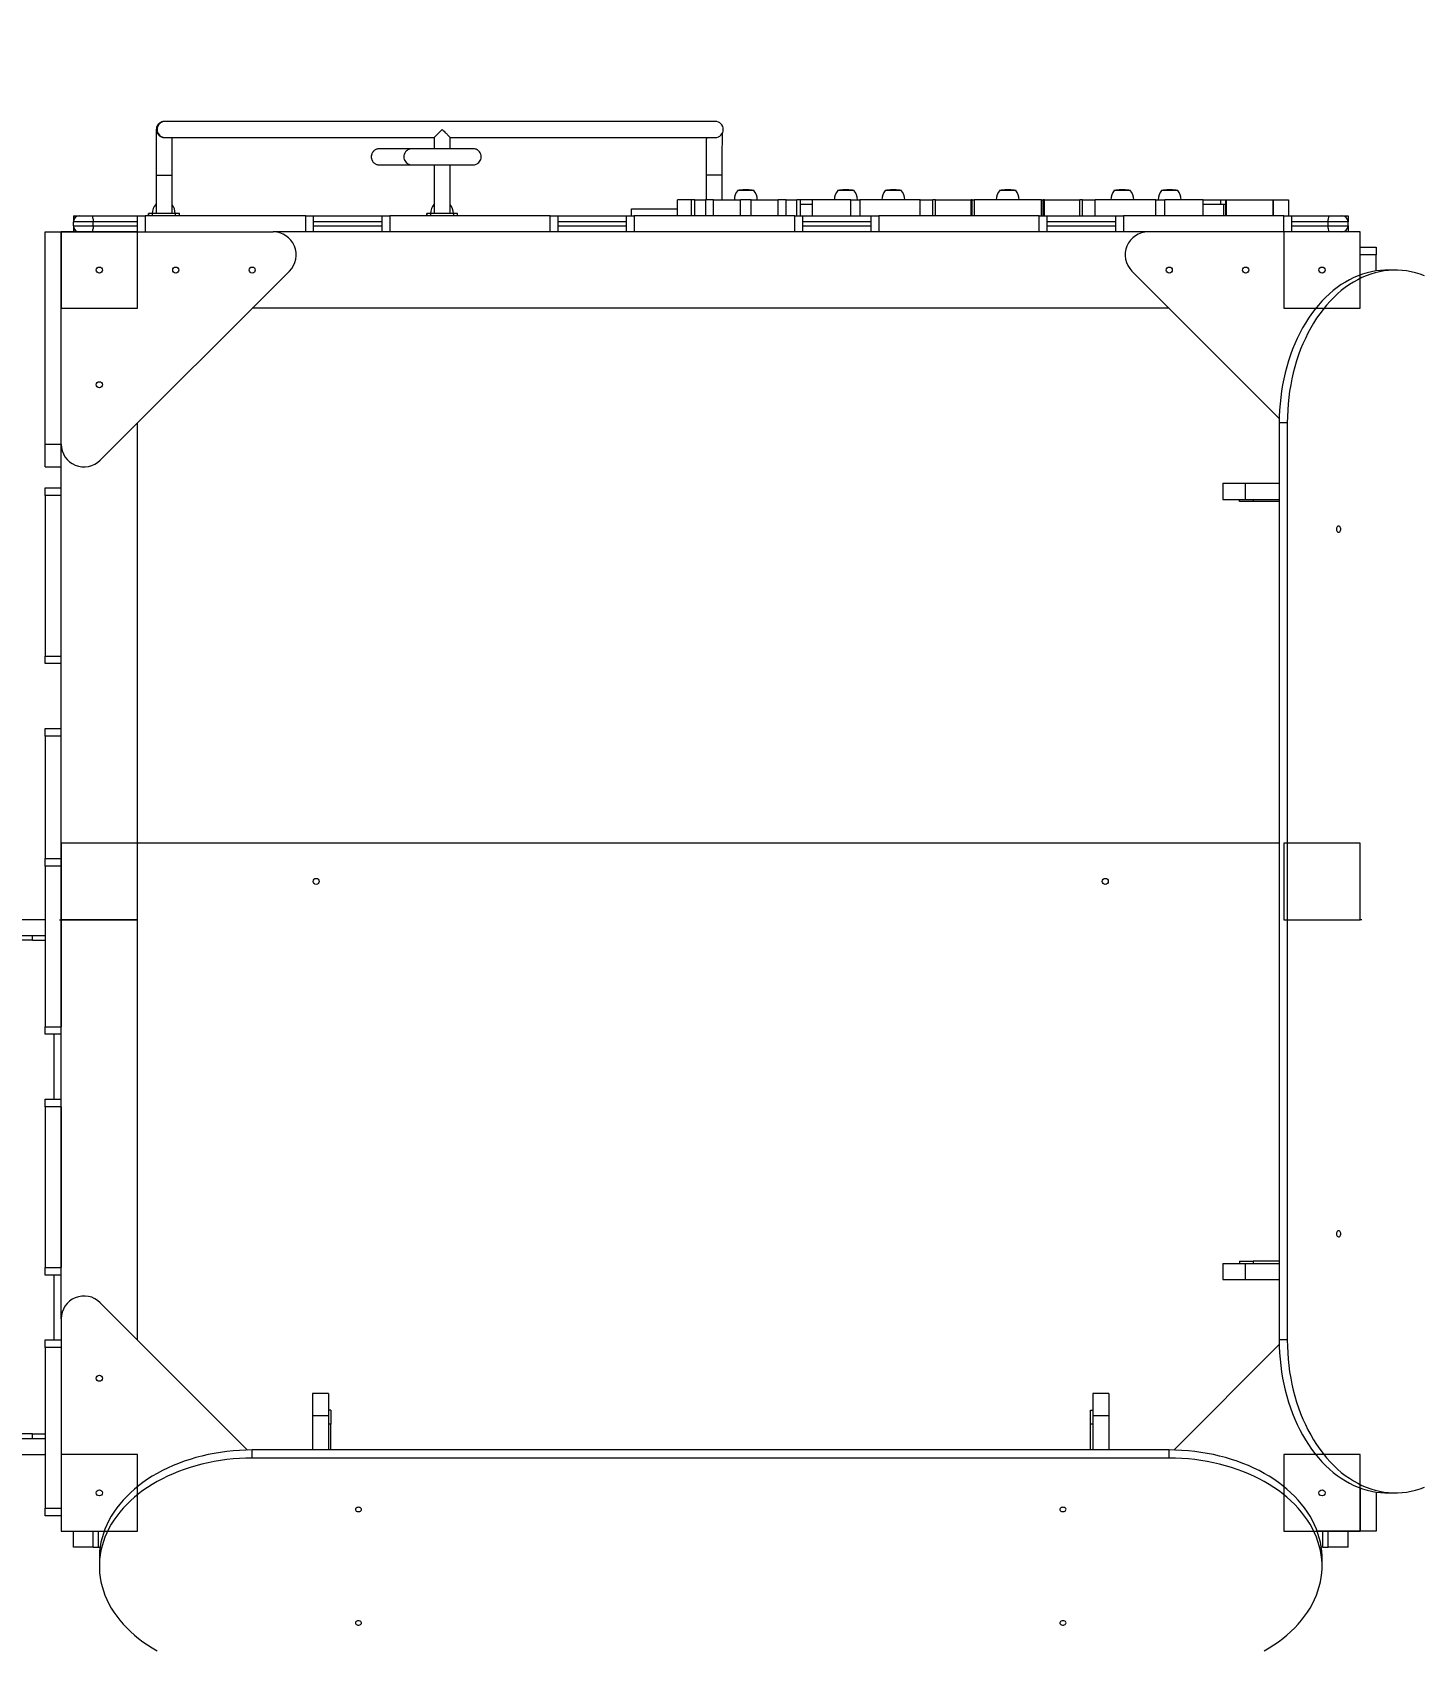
# Model space of a CAD drawing. Header units: millimetres. Extents: x -6523 to 7556, y -5559 to 6101.
# Drawn here: x 589 to 2409, y -555 to 1562 of the extents above; entities that cross this region are included whole.
import ezdxf

# ---------------------------------------------------------------- set-up
doc = ezdxf.new("R2010")
doc.units = ezdxf.units.MM
for name, color, linetype in [('DIKOM_ОБЪЕКТ', 7, 'Continuous'), ('DIKOM_РАЗМЕР_ЗОНА', 7, 'Continuous'), ('DIKOM_РАЗМЕР_ОБЪЕКТА', 7, 'Continuous')]:
    doc.layers.add(name, color=color, linetype=linetype)
doc.styles.add('style1', font='arial.ttf', dxfattribs={"width": 0.8})
doc.dimstyles.new('1-50', dxfattribs={"dimtxt": 300, "dimasz": 200, "dimexe": 100, "dimexo": 0, "dimgap": 100, "dimtad": 1, "dimtxsty": 'style1', "dimcen": 200, "dimclrd": 7, "dimclre": 7, "dimclrt": 7, "dimadec": 1, "dimazin": 2, "dimtfac": 1, "dimtmove": 0, "dimatfit": 2, "dimfxl": 0, "dimlwd": 25, "dimlwe": 18, "dimarcsym": 0})

# ---------------------------------------------------------------- blocks, each defined once
blk = doc.blocks.new('*D10')
at = {"layer": 'Defpoints', "color": 0, "transparency": 16777216}
for p in [(-1823.2, 4314.2), (3842, -3170.8), (6537.9, -3170.8)]:
    blk.add_point(p, dxfattribs=at)
at = {"layer": 'DIKOM_РАЗМЕР_ОБЪЕКТА', "color": 7, "lineweight": 18, "transparency": 16777216}
for p, q in [((-1823.2, 4314.2), (6637.9, 4314.2)), ((3842, -3170.8), (6637.9, -3170.8))]:
    blk.add_line(p, q, dxfattribs=at)
at = {"layer": 'DIKOM_РАЗМЕР_ОБЪЕКТА', "color": 7, "lineweight": 25, "transparency": 16777216}
blk.add_line((6537.9, 3914.2), (6537.9, -2770.8), dxfattribs=at)
at = {"layer": 'DIKOM_РАЗМЕР_ОБЪЕКТА', "color": 7, "transparency": 16777216}
for points in [[(6471.2, 3914.2), (6604.5, 3914.2), (6537.9, 4314.2)], [(6471.2, -2770.8), (6604.5, -2770.8), (6537.9, -3170.8)]]:
    blk.add_solid(points, dxfattribs=at)
at = {"layer": 'DIKOM_РАЗМЕР_ОБЪЕКТА', "color": 7, "transparency": 16777216, "insert": (6304.7, 207.1), "char_height": 300, "attachment_point": 5, "rotation": 90, "style": 'style1'}
blk.add_mtext('7500', dxfattribs=at)
blk = doc.blocks.new('*D11')
at = {"layer": 'Defpoints', "color": 0, "transparency": 16777216}
for p in [(-5022.7, -299.3), (4115.3, -1753.1), (4115.3, -4391.4)]:
    blk.add_point(p, dxfattribs=at)
at = {"layer": 'DIKOM_РАЗМЕР_ОБЪЕКТА', "color": 7, "lineweight": 18, "transparency": 16777216}
for p, q in [((-5022.7, -299.3), (-5022.7, -4491.4)), ((4115.3, -1753.1), (4115.3, -4491.4))]:
    blk.add_line(p, q, dxfattribs=at)
at = {"layer": 'DIKOM_РАЗМЕР_ОБЪЕКТА', "color": 7, "lineweight": 25, "transparency": 16777216}
blk.add_line((-4622.7, -4391.4), (3715.3, -4391.4), dxfattribs=at)
at = {"layer": 'DIKOM_РАЗМЕР_ОБЪЕКТА', "color": 7, "transparency": 16777216}
for points in [[(-4622.7, -4324.7), (-4622.7, -4458.1), (-5022.7, -4391.4)], [(3715.3, -4324.7), (3715.3, -4458.1), (4115.3, -4391.4)]]:
    blk.add_solid(points, dxfattribs=at)
at = {"layer": 'DIKOM_РАЗМЕР_ОБЪЕКТА', "color": 7, "transparency": 16777216, "insert": (-175.1, -4158.2), "char_height": 300, "attachment_point": 5, "style": 'style1'}
blk.add_mtext('9150', dxfattribs=at)
blk = doc.blocks.new('*D12')
at = {"layer": 'Defpoints', "color": 0, "transparency": 16777216}
for p in [(-6522.7, -395.6), (6102.9, -1877.3), (6102.9, -5458.9)]:
    blk.add_point(p, dxfattribs=at)
at = {"layer": 'DIKOM_РАЗМЕР_ЗОНА', "color": 7, "lineweight": 18, "transparency": 16777216}
for p, q in [((-6522.7, -395.6), (-6522.7, -5558.9)), ((6102.9, -1877.3), (6102.9, -5558.9))]:
    blk.add_line(p, q, dxfattribs=at)
at = {"layer": 'DIKOM_РАЗМЕР_ЗОНА', "color": 7, "lineweight": 25, "transparency": 16777216}
blk.add_line((-6122.7, -5458.9), (5702.9, -5458.9), dxfattribs=at)
at = {"layer": 'DIKOM_РАЗМЕР_ЗОНА', "color": 7, "transparency": 16777216}
for points in [[(-6122.7, -5392.2), (-6122.7, -5525.6), (-6522.7, -5458.9)], [(5702.9, -5392.2), (5702.9, -5525.6), (6102.9, -5458.9)]]:
    blk.add_solid(points, dxfattribs=at)
at = {"layer": 'DIKOM_РАЗМЕР_ЗОНА', "color": 7, "transparency": 16777216, "insert": (78.4, -5225.7), "char_height": 300, "attachment_point": 5, "style": 'style1'}
blk.add_mtext('12600', dxfattribs=at)
blk = doc.blocks.new('*D13')
at = {"layer": 'Defpoints', "color": 0, "transparency": 16777216}
for p in [(-2358.2, 6101), (4341.7, -4605.1), (7455.9, -4605.1)]:
    blk.add_point(p, dxfattribs=at)
at = {"layer": 'DIKOM_РАЗМЕР_ЗОНА', "color": 7, "lineweight": 18, "transparency": 16777216}
for p, q in [((-2358.2, 6101), (7555.9, 6101)), ((4341.7, -4605.1), (7555.9, -4605.1))]:
    blk.add_line(p, q, dxfattribs=at)
at = {"layer": 'DIKOM_РАЗМЕР_ЗОНА', "color": 7, "lineweight": 25, "transparency": 16777216}
blk.add_line((7455.9, 5701), (7455.9, -4205.1), dxfattribs=at)
at = {"layer": 'DIKOM_РАЗМЕР_ЗОНА', "color": 7, "transparency": 16777216}
for points in [[(7389.2, 5701), (7522.5, 5701), (7455.9, 6101)], [(7389.2, -4205.1), (7522.5, -4205.1), (7455.9, -4605.1)]]:
    blk.add_solid(points, dxfattribs=at)
at = {"layer": 'DIKOM_РАЗМЕР_ЗОНА', "color": 7, "transparency": 16777216, "insert": (7222.7, 375.6), "char_height": 300, "attachment_point": 5, "rotation": 90, "style": 'style1'}
blk.add_mtext('10700', dxfattribs=at)

msp = doc.modelspace()

# ---------------------------------------------------------------- linework, layer by layer
at = {"layer": 'DIKOM_ОБЪЕКТ', "color": 7, "linetype": 'Continuous', "lineweight": 15}
for p, q in [((763.156, 1445.183), (762.218, 1445.183)), ((1483.147, 1445.183), (763.156, 1445.183)), ((762.218, 1424.183), (763.156, 1424.183)), ((763.156, 1424.183), (1115.369, 1424.183)), ((1115.287, 1424.259), (1115.287, 1409.499)), ((1136.215, 1424.183), (1483.147, 1424.183)), ((1136.287, 1409.519), (1136.287, 1424.274)), ((1108.086, 1409.533), (1107.155, 1409.491)), ((1138.808, 1409.523), (1136.287, 1409.521)), ((1115.287, 1388.406), (1115.287, 1324.683)), ((1136.287, 1324.683), (1136.287, 1388.426)), ((751.278, 1374.683), (751.278, 1324.683)), ((751.278, 1374.683), (772.278, 1374.683)), ((772.278, 1324.683), (772.278, 1374.683)), ((1471.258, 1374.683), (1471.258, 1342.683)), ((1492.258, 1374.683), (1471.258, 1374.683)), ((1492.258, 1342.683), (1492.258, 1374.683)), ((1529.435, 1354.683), (1512.281, 1354.683)), ((1524.556, 1355.736), (1521.606, 1355.736)), ((1533.881, 1354.683), (1529.435, 1354.683)), ((1658.538, 1354.683), (1643.231, 1354.683)), ((1655.505, 1355.736), (1652.556, 1355.736)), ((1664.831, 1354.683), (1658.538, 1354.683)), ((1721.958, 1354.683), (1705.28, 1354.683)), ((1717.554, 1355.736), (1714.605, 1355.736)), ((1726.88, 1354.683), (1721.958, 1354.683)), ((1872.146, 1354.683), (1855.08, 1354.683)), ((1867.355, 1355.736), (1864.405, 1355.736)), ((1876.68, 1354.683), (1872.146, 1354.683)), ((2022.448, 1354.683), (2004.88, 1354.683)), ((2017.155, 1355.736), (2014.205, 1355.736)), ((2026.48, 1354.683), (2022.448, 1354.683)), ((2084.892, 1354.683), (2066.929, 1354.683)), ((2079.204, 1355.736), (2076.255, 1355.736)), ((2088.529, 1354.683), (2084.892, 1354.683)), ((751.278, 1336.829), (750.615, 1336.683)), ((751.278, 1336.683), (750.615, 1336.683)), ((1115.287, 1336.803), (1114.746, 1336.683)), ((1115.287, 1336.683), (1114.746, 1336.683)), ((1136.346, 1336.683), (1136.287, 1336.683)), ((1433.709, 1321.683), (1433.709, 1342.683)), ((1451.407, 1342.683), (1433.709, 1342.683)), ((1451.407, 1342.683), (1451.407, 1321.683)), ((1456.315, 1342.683), (1451.407, 1342.683)), ((1456.315, 1321.683), (1456.315, 1342.683)), ((1456.315, 1342.683), (1470.186, 1342.683)), ((1470.186, 1342.683), (1470.186, 1321.683)), ((1480.875, 1342.683), (1470.186, 1342.683)), ((1480.875, 1321.683), (1480.875, 1342.683)), ((1480.875, 1342.683), (1516.003, 1342.683)), ((1516.003, 1321.683), (1516.003, 1342.683)), ((1530.159, 1342.683), (1516.003, 1342.683)), ((1530.159, 1321.683), (1530.159, 1342.683)), ((1530.159, 1342.683), (1565.287, 1342.683)), ((1565.287, 1321.683), (1565.287, 1342.683)), ((1575.976, 1342.683), (1565.287, 1342.683)), ((1575.976, 1321.683), (1575.976, 1342.683)), ((1575.976, 1342.683), (1589.847, 1342.683)), ((1589.847, 1321.683), (1589.847, 1342.683)), ((1594.755, 1342.683), (1589.847, 1342.683)), ((1594.755, 1321.683), (1594.755, 1342.683)), ((1610.031, 1342.683), (1594.755, 1342.683)), ((1610.031, 1336.683), (1594.755, 1336.683)), ((1610.031, 1342.683), (1610.031, 1321.683)), ((1660.507, 1342.683), (1610.031, 1342.683)), ((1660.507, 1321.683), (1660.507, 1342.683)), ((1660.507, 1342.683), (1672.08, 1342.683)), ((1672.08, 1342.683), (1672.08, 1321.683)), ((1751.433, 1342.683), (1672.08, 1342.683)), ((1751.433, 1321.683), (1751.433, 1342.683)), ((1751.433, 1342.683), (1767.968, 1342.683)), ((1767.968, 1321.683), (1767.968, 1342.683)), ((1771.469, 1342.683), (1767.968, 1342.683)), ((1771.469, 1321.683), (1771.469, 1342.683)), ((1771.469, 1342.683), (1817.885, 1342.683)), ((1817.885, 1321.683), (1817.885, 1342.683)), ((1819.413, 1342.683), (1817.885, 1342.683)), ((1819.413, 1321.683), (1819.413, 1342.683)), ((1819.413, 1342.683), (1821.88, 1342.683)), ((1821.88, 1342.683), (1821.88, 1321.683)), ((1909.88, 1342.683), (1821.88, 1342.683)), ((1909.88, 1321.683), (1909.88, 1342.683)), ((1909.88, 1342.683), (1912.347, 1342.683)), ((1912.347, 1321.683), (1912.347, 1342.683)), ((1913.875, 1342.683), (1912.347, 1342.683)), ((1913.875, 1321.683), (1913.875, 1342.683)), ((1913.875, 1342.683), (1960.291, 1342.683)), ((1960.291, 1321.683), (1960.291, 1342.683)), ((1963.792, 1342.683), (1960.291, 1342.683)), ((1963.792, 1321.683), (1963.792, 1342.683)), ((1963.792, 1342.683), (1980.327, 1342.683)), ((1980.327, 1321.683), (1980.327, 1342.683)), ((2059.68, 1342.683), (1980.327, 1342.683)), ((2059.68, 1321.683), (2059.68, 1342.683)), ((2059.68, 1342.683), (2071.253, 1342.683)), ((2071.253, 1321.683), (2071.253, 1342.683)), ((2121.729, 1342.683), (2071.253, 1342.683)), ((2121.729, 1321.683), (2121.729, 1342.683)), ((2121.729, 1342.683), (2144.263, 1342.683)), ((2148.826, 1336.683), (2121.729, 1336.683)), ((2144.263, 1342.683), (2151.405, 1342.683)), ((2144.263, 1342.683), (2144.263, 1336.683)), ((2148.826, 1321.683), (2148.826, 1336.683)), ((2151.284, 1336.683), (2148.826, 1336.683)), ((2151.284, 1321.683), (2151.284, 1336.683)), ((2151.405, 1321.683), (2151.405, 1342.683)), ((2151.502, 1342.683), (2151.502, 1321.683)), ((2151.502, 1342.683), (2213.29, 1342.683)), ((2213.29, 1342.683), (2213.29, 1321.683)), ((2213.29, 1342.683), (2213.301, 1342.683)), ((2213.301, 1321.683), (2213.301, 1342.683)), ((2213.301, 1342.683), (2213.347, 1342.683)), ((2213.347, 1342.683), (2213.347, 1321.683)), ((2213.347, 1342.683), (2233.347, 1342.683)), ((2233.347, 1342.683), (2233.347, 1321.683)), ((643.122, 1321.683), (643.122, 1313.683)), ((643.122, 1321.683), (651.122, 1321.683)), ((643.122, 1308.683), (643.122, 1313.683)), ((669.022, 1313.683), (643.122, 1313.683)), ((651.122, 1321.683), (666.662, 1321.683)), ((666.662, 1321.683), (727.122, 1321.683)), ((669.022, 1308.683), (669.022, 1313.683)), ((727.122, 1313.683), (669.022, 1313.683)), ((727.122, 1300.683), (727.122, 1321.683)), ((727.122, 1321.683), (737.122, 1321.683)), ((737.122, 1321.683), (737.122, 1300.683)), ((947.122, 1321.683), (737.122, 1321.683)), ((741.415, 1324.683), (741.415, 1321.683)), ((741.415, 1321.683), (741.415, 1324.683)), ((741.818, 1324.683), (741.415, 1324.683)), ((741.818, 1321.683), (741.818, 1324.683)), ((746.855, 1324.683), (741.818, 1324.683)), ((746.855, 1321.683), (746.855, 1324.683)), ((761.855, 1324.683), (746.855, 1324.683)), ((776.854, 1324.683), (761.855, 1324.683)), ((776.854, 1321.683), (776.854, 1324.683)), ((781.817, 1324.683), (776.854, 1324.683)), ((781.817, 1321.683), (781.817, 1324.683)), ((947.122, 1300.683), (947.122, 1321.683)), ((947.122, 1321.683), (957.122, 1321.683)), ((957.122, 1321.683), (957.122, 1300.683)), ((957.122, 1321.683), (1047.122, 1321.683)), ((1047.122, 1313.683), (957.122, 1313.683)), ((1047.122, 1300.683), (1047.122, 1321.683)), ((1047.122, 1321.683), (1057.122, 1321.683)), ((1057.122, 1321.683), (1057.122, 1300.683)), ((1267.122, 1321.683), (1057.122, 1321.683)), ((1105.546, 1324.683), (1105.546, 1321.683)), ((1105.547, 1321.683), (1105.547, 1324.683)), ((1105.95, 1324.683), (1105.547, 1324.683)), ((1105.95, 1321.683), (1105.95, 1324.683)), ((1110.987, 1324.683), (1105.95, 1324.683)), ((1110.987, 1321.683), (1110.987, 1324.683)), ((1140.986, 1324.683), (1110.987, 1324.683)), ((1140.986, 1321.683), (1140.986, 1324.683)), ((1145.949, 1324.683), (1140.986, 1324.683)), ((1145.949, 1321.683), (1145.949, 1324.683)), ((1267.122, 1300.683), (1267.122, 1321.683)), ((1267.122, 1321.683), (1277.122, 1321.683)), ((1277.122, 1321.683), (1277.122, 1300.683)), ((1277.122, 1321.683), (1367.122, 1321.683)), ((1367.122, 1313.683), (1277.122, 1313.683)), ((1367.122, 1300.683), (1367.122, 1321.683)), ((1367.122, 1321.683), (1377.122, 1321.683)), ((1373.528, 1330.683), (1433.709, 1330.683)), ((1373.528, 1321.683), (1373.528, 1330.683)), ((1377.122, 1321.683), (1377.122, 1300.683)), ((1587.122, 1321.683), (1377.122, 1321.683)), ((1587.122, 1300.683), (1587.122, 1321.683)), ((1587.122, 1321.683), (1597.122, 1321.683)), ((1597.122, 1321.683), (1597.122, 1300.683)), ((1597.122, 1321.683), (1687.122, 1321.683)), ((1687.122, 1313.683), (1597.122, 1313.683)), ((1687.122, 1300.683), (1687.122, 1321.683)), ((1687.122, 1321.683), (1697.122, 1321.683)), ((1697.122, 1321.683), (1697.122, 1300.683)), ((1907.122, 1321.683), (1697.122, 1321.683)), ((1907.122, 1300.683), (1907.122, 1321.683)), ((1907.122, 1321.683), (1917.122, 1321.683)), ((1917.122, 1321.683), (1917.122, 1300.683)), ((1917.122, 1321.683), (2007.122, 1321.683)), ((2007.122, 1313.683), (1917.122, 1313.683)), ((2007.122, 1300.683), (2007.122, 1321.683)), ((2007.122, 1321.683), (2017.122, 1321.683)), ((2017.122, 1321.683), (2017.122, 1300.683)), ((2227.122, 1321.683), (2017.122, 1321.683)), ((2227.122, 1300.683), (2227.122, 1321.683)), ((2227.122, 1321.683), (2237.122, 1321.683)), ((2237.122, 1321.683), (2237.122, 1300.683)), ((2237.122, 1321.683), (2287.348, 1321.683)), ((2285.222, 1313.683), (2237.122, 1313.683)), ((2285.222, 1308.683), (2285.222, 1313.683)), ((2311.122, 1313.683), (2285.222, 1313.683)), ((2287.348, 1321.683), (2303.122, 1321.683)), ((2303.122, 1321.683), (2311.122, 1321.683)), ((2311.122, 1321.683), (2311.122, 1313.683)), ((2311.122, 1308.683), (2311.122, 1313.683)), ((606.122, 1023.109), (606.122, 1300.683)), ((606.122, 1300.683), (627.122, 1300.683)), ((627.122, 1300.683), (904.695, 1300.683)), ((627.122, 1023.109), (627.122, 1300.683)), ((627.122, 1300.683), (627.122, 1200.683)), ((727.122, 1300.683), (627.122, 1300.683)), ((643.122, 1308.683), (643.122, 1300.683)), ((643.122, 1308.683), (669.022, 1308.683)), ((669.022, 1308.683), (727.122, 1308.683)), ((727.122, 1200.683), (727.122, 1300.683)), ((947.122, 1300.683), (904.695, 1300.683)), ((2049.548, 1300.683), (904.695, 1300.683)), ((957.122, 1308.683), (1047.122, 1308.683)), ((1267.122, 1300.683), (1057.122, 1300.683)), ((1277.122, 1308.683), (1367.122, 1308.683)), ((1587.122, 1300.683), (1377.122, 1300.683)), ((1597.122, 1308.683), (1687.122, 1308.683)), ((1907.122, 1300.683), (1697.122, 1300.683)), ((1917.122, 1308.683), (2007.122, 1308.683)), ((2049.548, 1300.683), (2017.122, 1300.683)), ((2327.122, 1300.683), (2049.548, 1300.683)), ((2327.122, 1300.683), (2227.122, 1300.683)), ((2227.122, 1300.683), (2227.122, 1200.683)), ((2237.122, 1308.683), (2285.222, 1308.683)), ((2285.222, 1308.683), (2311.122, 1308.683)), ((2311.122, 1308.683), (2311.122, 1300.683)), ((2327.122, 1244.332), (2327.122, 1300.683)), ((2327.122, 1200.683), (2327.122, 1300.683)), ((2327.122, 1280.683), (2348.122, 1280.683)), ((2348.122, 1270.683), (2327.122, 1270.683)), ((2348.122, 1280.683), (2348.122, 1270.683)), ((2348.122, 1249.65), (2348.122, 1270.683)), ((925.909, 1249.47), (678.335, 1001.896)), ((2028.335, 1249.47), (2221.12, 1056.685)), ((2373.084, 1250.683), (2362.477, 1250.683)), ((627.122, 1200.683), (727.122, 1200.683)), ((2077.122, 1200.683), (877.122, 1200.683)), ((2227.122, 1200.683), (2327.122, 1200.683)), ((727.122, -149.317), (727.122, 1050.683)), ((2231.662, 1050.683), (2221.056, 1050.683)), ((2221.056, 1050.683), (2221.056, -149.317)), ((2231.662, 1050.683), (2231.662, -149.317)), ((606.122, 1023.109), (627.122, 1023.109)), ((606.122, 993.109), (606.122, 1023.109)), ((627.122, -121.743), (627.122, 1023.109)), ((606.122, 993.109), (627.122, 993.109)), ((606.122, 965.683), (627.122, 965.683)), ((606.122, 955.683), (606.122, 965.683)), ((606.122, 955.683), (606.122, 745.683)), ((627.122, 955.683), (606.122, 955.683)), ((2147.122, 971.683), (2147.122, 950.683)), ((2147.122, 971.683), (2176.411, 971.683)), ((2176.411, 971.683), (2176.411, 950.683)), ((2176.411, 971.683), (2221.056, 971.683)), ((2147.122, 950.683), (2176.411, 950.683)), ((2169.122, 947.683), (2169.122, 950.683)), ((2187.122, 947.683), (2169.122, 947.683)), ((2176.411, 950.683), (2221.056, 950.683)), ((2187.122, 950.683), (2187.122, 947.683)), ((2221.056, 947.683), (2187.122, 947.683)), ((606.122, 745.683), (627.122, 745.683)), ((606.122, 735.683), (606.122, 745.683)), ((627.122, 735.683), (606.122, 735.683)), ((606.122, 650.683), (627.122, 650.683)), ((606.122, 640.683), (606.122, 650.683)), ((606.122, 640.683), (606.122, 480.683)), ((627.122, 640.683), (606.122, 640.683)), ((627.122, 500.683), (627.122, 400.683)), ((727.122, 500.683), (627.122, 500.683)), ((2221.056, 500.683), (727.122, 500.683)), ((727.122, 400.683), (727.122, 500.683)), ((2327.122, 500.683), (2227.122, 500.683)), ((2227.122, 500.683), (2227.122, 400.683)), ((2327.122, 400.683), (2327.122, 500.683)), ((606.122, 480.683), (627.122, 480.683)), ((606.122, 470.683), (606.122, 480.683)), ((606.122, 470.683), (606.122, 260.683)), ((627.122, 470.683), (606.122, 470.683)), ((627.122, 470.683), (627.122, 260.683)), ((606.122, 400.683), (-851.878, 400.683)), ((625.122, 400.683), (627.122, 400.683)), ((727.122, 400.683), (627.122, 400.683)), ((627.122, -121.743), (627.122, 400.683)), ((627.122, 400.683), (727.122, 400.683)), ((727.122, -149.317), (727.122, 400.683)), ((2227.122, 400.683), (2327.122, 400.683)), ((2329.122, 400.683), (2327.122, 400.683)), ((606.122, 379.683), (-851.878, 379.683)), ((589.621, 373.683), (465.718, 373.683)), ((589.621, 373.683), (589.621, 379.683)), ((589.621, 373.683), (606.122, 373.683)), ((606.122, 260.683), (627.122, 260.683)), ((606.122, 250.683), (606.122, 260.683)), ((627.122, 250.683), (606.122, 250.683)), ((618.184, 165.683), (618.184, 250.683)), ((606.122, 165.683), (627.122, 165.683)), ((606.122, 155.683), (606.122, 165.683)), ((606.122, 155.683), (606.122, -54.317)), ((627.122, 155.683), (606.122, 155.683)), ((627.122, 155.683), (627.122, -54.317)), ((606.122, -54.317), (627.122, -54.317)), ((606.122, -64.317), (606.122, -54.317)), ((2147.122, -49.317), (2147.122, -70.317)), ((2147.122, -49.317), (2176.411, -49.317)), ((2169.122, -46.317), (2169.122, -49.317)), ((2169.122, -46.317), (2187.122, -46.317)), ((2176.411, -49.317), (2176.411, -70.317)), ((2176.411, -49.317), (2221.056, -49.317)), ((2187.122, -46.317), (2187.122, -49.317)), ((2221.056, -46.317), (2187.122, -46.317)), ((627.122, -64.317), (606.122, -64.317)), ((618.184, -149.317), (618.184, -64.317)), ((2147.122, -70.317), (2176.411, -70.317)), ((2176.411, -70.317), (2221.056, -70.317)), ((871.12, -293.315), (678.335, -100.53)), ((627.122, -121.743), (627.122, -399.317)), ((606.122, -149.317), (627.122, -149.317)), ((606.122, -159.317), (606.122, -149.317)), ((627.122, -159.317), (606.122, -159.317)), ((606.122, -159.317), (606.122, -369.317)), ((2083.124, -293.315), (2221.12, -155.319)), ((2231.662, -149.317), (2221.056, -149.317)), ((977.122, -219.317), (956.122, -219.317)), ((956.122, -219.317), (956.122, -248.606)), ((977.122, -219.317), (977.122, -248.606)), ((1998.122, -219.317), (1977.122, -219.317)), ((1977.122, -219.317), (1977.122, -248.606)), ((1998.122, -219.317), (1998.122, -248.606)), ((977.122, -248.606), (956.122, -248.606)), ((956.122, -248.606), (956.122, -293.251)), ((980.122, -241.317), (977.122, -241.317)), ((977.122, -248.606), (977.122, -293.251)), ((980.122, -241.317), (980.122, -259.317)), ((1974.122, -241.317), (1977.122, -241.317)), ((1974.122, -259.317), (1974.122, -241.317)), ((1998.122, -248.606), (1977.122, -248.606)), ((1977.122, -248.606), (1977.122, -293.251)), ((1998.122, -248.606), (1998.122, -293.251)), ((589.621, -272.317), (465.718, -272.317)), ((589.621, -272.317), (606.122, -272.317)), ((589.621, -278.317), (589.621, -272.317)), ((980.122, -259.317), (977.122, -259.317)), ((980.122, -293.251), (980.122, -259.317)), ((1977.122, -259.317), (1974.122, -259.317)), ((1974.122, -293.251), (1974.122, -259.317)), ((-851.878, -278.317), (606.122, -278.317)), ((877.122, -303.858), (877.122, -293.251)), ((2077.122, -293.251), (877.122, -293.251)), ((2077.122, -303.858), (2077.122, -293.251)), ((-851.878, -299.317), (606.122, -299.317)), ((627.122, -299.317), (627.122, -399.317)), ((727.122, -299.317), (627.122, -299.317)), ((727.122, -399.317), (727.122, -299.317)), ((2077.122, -303.858), (877.122, -303.858)), ((2327.122, -299.317), (2227.122, -299.317)), ((2227.122, -299.317), (2227.122, -399.317)), ((2327.122, -399.317), (2327.122, -299.317)), ((2327.122, -342.966), (2327.122, -399.317)), ((2348.122, -348.284), (2348.122, -399.317)), ((2362.477, -349.317), (2373.084, -349.317)), ((606.122, -379.317), (606.122, -369.317)), ((606.122, -369.317), (627.122, -369.317)), ((627.122, -379.317), (606.122, -379.317)), ((627.122, -399.317), (683.473, -399.317)), ((627.122, -399.317), (727.122, -399.317)), ((643.122, -420.317), (643.122, -399.317)), ((669.022, -420.317), (669.022, -399.317)), ((676.084, -420.317), (676.084, -399.317)), ((2227.122, -399.317), (2327.122, -399.317)), ((2327.122, -399.317), (2270.771, -399.317)), ((2278.16, -420.317), (2278.16, -399.317)), ((2285.222, -420.317), (2285.222, -399.317)), ((2311.122, -420.317), (2311.122, -399.317)), ((2348.122, -399.317), (2327.122, -399.317)), ((669.022, -420.317), (643.122, -420.317)), ((669.022, -420.317), (676.084, -420.317)), ((676.084, -420.317), (678.155, -420.317)), ((2278.16, -420.317), (2276.089, -420.317)), ((2278.16, -420.317), (2285.222, -420.317)), ((2311.122, -420.317), (2285.222, -420.317)), ((677.122, -434.672), (677.122, -445.279)), ((2277.122, -445.279), (2277.122, -434.672))]:
    msp.add_line(p, q, dxfattribs=at)
at = {"layer": 'DIKOM_ОБЪЕКТ', "color": 7, "linetype": 'Continuous', "lineweight": 15, "flags": 128}
for points in [[(1166.181, 1409.549), (1166, 1409.549), (1165.458, 1409.548), (1164.561, 1409.547), (1163.316, 1409.546), (1161.735, 1409.544), (1159.831, 1409.543), (1157.623, 1409.54), (1155.131, 1409.538), (1152.376, 1409.535), (1149.383, 1409.532), (1146.181, 1409.529), (1142.798, 1409.526), (1139.264, 1409.522), (1135.612, 1409.519), (1131.874, 1409.515), (1128.085, 1409.512), (1124.278, 1409.508), (1120.489, 1409.504), (1116.751, 1409.501), (1113.099, 1409.497), (1109.565, 1409.494), (1106.181, 1409.491), (1102.979, 1409.487), (1099.987, 1409.485), (1097.232, 1409.482), (1094.739, 1409.48), (1092.531, 1409.478), (1090.628, 1409.476), (1089.047, 1409.474), (1087.802, 1409.473), (1086.904, 1409.472), (1086.362, 1409.472), (1086.181, 1409.472)], [(1109.243, 1409.495), (1105.901, 1409.491), (1102.739, 1409.488), (1099.787, 1409.486), (1097.07, 1409.483), (1094.612, 1409.48), (1092.436, 1409.478), (1090.561, 1409.476), (1089.003, 1409.475), (1087.777, 1409.474), (1086.893, 1409.473), (1086.36, 1409.472), (1086.181, 1409.472)], [(1166.181, 1409.549), (1165.997, 1409.549), (1165.444, 1409.549), (1164.53, 1409.548), (1163.261, 1409.547), (1161.65, 1409.545), (1159.712, 1409.543), (1157.463, 1409.541), (1154.927, 1409.539), (1152.125, 1409.536), (1149.083, 1409.533), (1145.83, 1409.53), (1142.395, 1409.527), (1138.811, 1409.523)], [(1086.202, 1388.378), (1086.383, 1388.379), (1086.924, 1388.379), (1087.822, 1388.38), (1089.067, 1388.381), (1090.648, 1388.382), (1092.551, 1388.384), (1094.76, 1388.386), (1097.252, 1388.389), (1100.007, 1388.391), (1102.999, 1388.394), (1106.202, 1388.397), (1109.585, 1388.4), (1113.119, 1388.404), (1116.771, 1388.407), (1120.509, 1388.411), (1124.298, 1388.415), (1128.105, 1388.418), (1131.894, 1388.422), (1135.632, 1388.426), (1139.284, 1388.429), (1142.818, 1388.432), (1146.202, 1388.436), (1149.404, 1388.439), (1152.396, 1388.442), (1155.151, 1388.445), (1157.644, 1388.447), (1159.852, 1388.449), (1161.755, 1388.451), (1163.336, 1388.453), (1164.581, 1388.454), (1165.479, 1388.455), (1166.021, 1388.455), (1166.201, 1388.456)], [(666.662, 1321.683), (667.122, 1321.529), (667.565, 1321.074), (667.973, 1320.335), (668.33, 1319.34), (668.624, 1318.128), (668.842, 1316.744), (668.976, 1315.244), (669.022, 1313.683)], [(669.022, 1308.683), (668.976, 1307.122), (668.842, 1305.622), (668.624, 1304.238), (668.33, 1303.026), (667.973, 1302.031), (667.565, 1301.292), (667.122, 1300.837), (666.662, 1300.683)], [(2362.477, 1250.683), (2359.516, 1250.639), (2353.597, 1250.288), (2347.695, 1249.587), (2341.818, 1248.538), (2335.977, 1247.141), (2330.183, 1245.399), (2324.446, 1243.316), (2318.776, 1240.894), (2313.182, 1238.139), (2307.674, 1235.056), (2302.263, 1231.648), (2296.957, 1227.924), (2291.767, 1223.888), (2286.7, 1219.549), (2281.766, 1214.913), (2276.974, 1209.989), (2272.332, 1204.786), (2267.848, 1199.312), (2263.53, 1193.578), (2259.385, 1187.592), (2255.422, 1181.367), (2251.646, 1174.913), (2248.065, 1168.24), (2244.684, 1161.361), (2241.511, 1154.288), (2238.549, 1147.034), (2235.804, 1139.61), (2233.282, 1132.03), (2230.987, 1124.308), (2228.922, 1116.456), (2227.092, 1108.489), (2225.499, 1100.421), (2224.146, 1092.265), (2223.036, 1084.037), (2222.171, 1075.75), (2221.552, 1067.419), (2221.18, 1059.058), (2221.056, 1050.683)], [(2411.115, 1243.316), (2405.378, 1245.399), (2399.583, 1247.141), (2393.743, 1248.538), (2387.866, 1249.587), (2381.964, 1250.288), (2376.046, 1250.639), (2370.122, 1250.639), (2364.204, 1250.288), (2358.301, 1249.587), (2352.425, 1248.538), (2346.584, 1247.141), (2340.79, 1245.399), (2335.053, 1243.316), (2329.382, 1240.894), (2323.788, 1238.139), (2318.281, 1235.056), (2312.869, 1231.648), (2307.564, 1227.924), (2302.373, 1223.888), (2297.306, 1219.549), (2292.373, 1214.913), (2287.581, 1209.989), (2282.938, 1204.786), (2278.454, 1199.312), (2274.136, 1193.578), (2269.992, 1187.592), (2266.029, 1181.367), (2262.253, 1174.913), (2258.671, 1168.24), (2255.291, 1161.361), (2252.117, 1154.288), (2249.155, 1147.034), (2246.411, 1139.61), (2243.889, 1132.03), (2241.594, 1124.308), (2239.529, 1116.456), (2237.698, 1108.489), (2236.106, 1100.421), (2234.753, 1092.265), (2233.643, 1084.037), (2232.777, 1075.75), (2232.159, 1067.419), (2231.786, 1059.058), (2231.662, 1050.683)], [(2296.009, 911.683), (2296.135, 910.504), (2296.501, 909.43), (2297.074, 908.556), (2297.804, 907.96), (2298.626, 907.694), (2299.467, 907.783), (2300.252, 908.219), (2300.911, 908.962), (2301.386, 909.948), (2301.634, 911.087), (2301.634, 912.279), (2301.386, 913.419), (2300.911, 914.404), (2300.252, 915.147), (2299.467, 915.583), (2298.626, 915.672), (2297.804, 915.407), (2297.074, 914.81), (2296.501, 913.936), (2296.135, 912.862), (2296.009, 911.683)], [(2296.009, -10.317), (2296.135, -11.496), (2296.501, -12.57), (2297.074, -13.444), (2297.804, -14.04), (2298.626, -14.306), (2299.467, -14.217), (2300.252, -13.781), (2300.911, -13.038), (2301.386, -12.052), (2301.634, -10.913), (2301.634, -9.721), (2301.386, -8.581), (2300.911, -7.596), (2300.252, -6.853), (2299.467, -6.417), (2298.626, -6.328), (2297.804, -6.593), (2297.074, -7.19), (2296.501, -8.064), (2296.135, -9.138), (2296.009, -10.317)], [(2221.056, -149.317), (2221.18, -157.692), (2221.552, -166.053), (2222.171, -174.384), (2223.036, -182.671), (2224.146, -190.899), (2225.499, -199.055), (2227.092, -207.123), (2228.922, -215.09), (2230.987, -222.942), (2233.282, -230.664), (2235.804, -238.244), (2238.549, -245.668), (2241.511, -252.922), (2244.684, -259.995), (2248.065, -266.874), (2251.646, -273.547), (2255.422, -280.001), (2259.385, -286.226), (2263.53, -292.211), (2267.848, -297.946), (2272.332, -303.42), (2276.974, -308.623), (2281.766, -313.547), (2286.7, -318.183), (2291.767, -322.522), (2296.957, -326.558), (2302.263, -330.282), (2307.674, -333.69), (2313.182, -336.773), (2318.776, -339.528), (2324.446, -341.949), (2330.183, -344.033), (2335.977, -345.774), (2341.818, -347.171), (2347.695, -348.221), (2353.597, -348.922), (2359.516, -349.273), (2362.477, -349.317)], [(2231.662, -149.317), (2231.786, -157.692), (2232.159, -166.053), (2232.777, -174.384), (2233.643, -182.671), (2234.753, -190.899), (2236.106, -199.055), (2237.698, -207.123), (2239.529, -215.09), (2241.594, -222.942), (2243.889, -230.664), (2246.411, -238.244), (2249.155, -245.668), (2252.117, -252.922), (2255.291, -259.995), (2258.671, -266.874), (2262.253, -273.547), (2266.029, -280.001), (2269.992, -286.226), (2274.136, -292.211), (2278.454, -297.946), (2282.938, -303.42), (2287.581, -308.623), (2292.373, -313.547), (2297.306, -318.183), (2302.373, -322.522), (2307.564, -326.558), (2312.869, -330.282), (2318.281, -333.69), (2323.788, -336.773), (2329.382, -339.528), (2335.053, -341.949), (2340.79, -344.033), (2346.584, -345.774), (2352.425, -347.171), (2358.301, -348.221), (2364.204, -348.922), (2370.122, -349.273), (2376.046, -349.273), (2381.964, -348.922), (2387.866, -348.221), (2393.743, -347.171), (2399.583, -345.774), (2405.378, -344.033), (2411.115, -341.949)], [(877.122, -293.251), (868.747, -293.375), (860.386, -293.747), (852.055, -294.366), (843.768, -295.231), (835.539, -296.341), (827.384, -297.694), (819.316, -299.287), (811.349, -301.117), (803.497, -303.182), (795.775, -305.477), (788.195, -308), (780.771, -310.744), (773.516, -313.706), (766.444, -316.879), (759.565, -320.26), (752.892, -323.841), (746.438, -327.617), (740.212, -331.581), (734.227, -335.725), (728.493, -340.043), (723.019, -344.527), (717.816, -349.169), (712.892, -353.961), (708.256, -358.895), (703.917, -363.962), (699.881, -369.152), (696.157, -374.458), (692.749, -379.869), (689.665, -385.377), (686.911, -390.971), (684.489, -396.641), (682.406, -402.379), (680.664, -408.173), (679.267, -414.013), (678.218, -419.89), (677.516, -425.792), (677.166, -431.711), (677.122, -434.672)], [(2277.122, -434.672), (2277.078, -431.711), (2276.727, -425.792), (2276.026, -419.89), (2274.976, -414.013), (2273.579, -408.173), (2271.838, -402.379), (2269.754, -396.641), (2267.333, -390.971), (2264.578, -385.377), (2261.495, -379.869), (2258.087, -374.458), (2254.362, -369.152), (2250.327, -363.962), (2245.988, -358.895), (2241.352, -353.961), (2236.428, -349.169), (2231.224, -344.527), (2225.751, -340.043), (2220.016, -335.725), (2214.031, -331.581), (2207.806, -327.617), (2201.352, -323.841), (2194.679, -320.26), (2187.8, -316.879), (2180.727, -313.706), (2173.473, -310.744), (2166.049, -308), (2158.469, -305.477), (2150.747, -303.182), (2142.895, -301.117), (2134.928, -299.287), (2126.86, -297.694), (2118.704, -296.341), (2110.476, -295.231), (2102.188, -294.366), (2093.857, -293.747), (2085.497, -293.375), (2077.122, -293.251)], [(877.122, -303.858), (868.747, -303.982), (860.386, -304.354), (852.055, -304.973), (843.768, -305.838), (835.539, -306.948), (827.384, -308.301), (819.316, -309.893), (811.349, -311.724), (803.497, -313.789), (795.775, -316.084), (788.195, -318.606), (780.771, -321.35), (773.516, -324.312), (766.444, -327.486), (759.565, -330.867), (752.892, -334.448), (746.438, -338.224), (740.212, -342.187), (734.227, -346.332), (728.493, -350.65), (723.019, -355.134), (717.816, -359.776), (712.892, -364.568), (708.256, -369.502), (703.917, -374.568), (699.881, -379.759), (696.157, -385.065), (692.749, -390.476), (689.665, -395.983), (686.911, -401.577), (684.489, -407.248), (682.406, -412.985), (680.664, -418.779), (679.267, -424.62), (678.218, -430.496), (677.516, -436.399), (677.166, -442.317), (677.166, -448.241), (677.516, -454.159), (678.218, -460.061), (679.267, -465.938), (680.664, -471.779), (682.406, -477.573), (684.489, -483.31), (686.911, -488.98), (689.665, -494.574), (692.749, -500.082), (696.157, -505.493), (699.881, -510.799), (703.917, -515.99), (708.256, -521.056), (712.892, -525.99), (717.816, -530.782), (723.019, -535.424), (728.493, -539.908), (734.227, -544.226), (740.212, -548.371), (746.438, -552.334), (752.892, -556.11)], [(2201.352, -556.11), (2207.806, -552.334), (2214.031, -548.371), (2220.016, -544.226), (2225.751, -539.908), (2231.224, -535.424), (2236.428, -530.782), (2241.352, -525.99), (2245.988, -521.056), (2250.327, -515.99), (2254.362, -510.799), (2258.087, -505.493), (2261.495, -500.082), (2264.578, -494.574), (2267.333, -488.98), (2269.754, -483.31), (2271.838, -477.573), (2273.579, -471.779), (2274.976, -465.938), (2276.026, -460.061), (2276.727, -454.159), (2277.078, -448.241), (2277.078, -442.317), (2276.727, -436.399), (2276.026, -430.496), (2274.976, -424.62), (2273.579, -418.779), (2271.838, -412.985), (2269.754, -407.248), (2267.333, -401.577), (2264.578, -395.983), (2261.495, -390.476), (2258.087, -385.065), (2254.362, -379.759), (2250.327, -374.568), (2245.988, -369.502), (2241.352, -364.568), (2236.428, -359.776), (2231.224, -355.134), (2225.751, -350.65), (2220.016, -346.332), (2214.031, -342.187), (2207.806, -338.224), (2201.352, -334.448), (2194.679, -330.867), (2187.8, -327.486), (2180.727, -324.312), (2173.473, -321.35), (2166.049, -318.606), (2158.469, -316.084), (2150.747, -313.789), (2142.895, -311.724), (2134.928, -309.893), (2126.86, -308.301), (2118.704, -306.948), (2110.476, -305.838), (2102.188, -304.973), (2093.857, -304.354), (2085.497, -303.982), (2077.122, -303.858)], [(1016.122, -368.204), (1014.943, -368.33), (1013.869, -368.696), (1012.995, -369.269), (1012.398, -369.999), (1012.133, -370.821), (1012.222, -371.662), (1012.658, -372.447), (1013.401, -373.106), (1014.386, -373.581), (1015.526, -373.829), (1016.718, -373.829), (1017.857, -373.581), (1018.843, -373.106), (1019.586, -372.447), (1020.022, -371.662), (1020.111, -370.821), (1019.845, -369.999), (1019.249, -369.269), (1018.375, -368.696), (1017.301, -368.33), (1016.122, -368.204)], [(1938.122, -368.204), (1936.943, -368.33), (1935.869, -368.696), (1934.995, -369.269), (1934.398, -369.999), (1934.133, -370.821), (1934.222, -371.662), (1934.658, -372.447), (1935.401, -373.106), (1936.386, -373.581), (1937.526, -373.829), (1938.718, -373.829), (1939.857, -373.581), (1940.843, -373.106), (1941.586, -372.447), (1942.022, -371.662), (1942.111, -370.821), (1941.845, -369.999), (1941.249, -369.269), (1940.375, -368.696), (1939.301, -368.33), (1938.122, -368.204)], [(1016.122, -516.697), (1014.943, -516.822), (1013.869, -517.188), (1012.995, -517.762), (1012.398, -518.492), (1012.133, -519.314), (1012.222, -520.154), (1012.658, -520.939), (1013.401, -521.598), (1014.386, -522.073), (1015.526, -522.322), (1016.718, -522.322), (1017.857, -522.073), (1018.843, -521.598), (1019.586, -520.939), (1020.022, -520.154), (1020.111, -519.314), (1019.845, -518.492), (1019.249, -517.762), (1018.375, -517.188), (1017.301, -516.822), (1016.122, -516.697)], [(1938.122, -516.697), (1936.943, -516.822), (1935.869, -517.188), (1934.995, -517.762), (1934.398, -518.492), (1934.133, -519.314), (1934.222, -520.154), (1934.658, -520.939), (1935.401, -521.598), (1936.386, -522.073), (1937.526, -522.322), (1938.718, -522.322), (1939.857, -522.073), (1940.843, -521.598), (1941.586, -520.939), (1942.022, -520.154), (1942.111, -519.314), (1941.845, -518.492), (1941.249, -517.762), (1940.375, -517.188), (1939.301, -516.822), (1938.122, -516.697)]]:
    msp.add_lwpolyline(points, dxfattribs=at)
at = {"layer": 'DIKOM_ОБЪЕКТ', "color": 7, "linetype": 'Continuous', "lineweight": 15}
for centre in [(677.122, 1250.683), (777.122, 1250.683), (877.122, 1250.683), (2077.122, 1250.683), (2177.122, 1250.683), (2277.122, 1250.683), (677.122, 1100.683), (960.853, 450.683), (1993.391, 450.683), (677.122, -199.317), (677.122, -349.317), (2277.122, -349.317)]:
    msp.add_circle(centre, 4, dxfattribs=at)
for centre, radius, start, end in [((762.218, 1434.683), 10.5, 90.000024, 180.001277), ((763.157, 1434.683), 10.5, 90.001101, 180.0002), ((1483.147, 1434.683), 10.5, 270, 90), ((762.218, 1434.683), 10.5, 179.998414, 269.999959), ((763.156, 1434.683), 10.5, 179.999103, 269.999271), ((1526.758, 1342.523), 18.677, 139.378843, 179.509067), ((1521.606, 1313.9), 41.836, 90, 102.879622), ((1524.556, 1313.9), 41.836, 77.120378, 90), ((1519.404, 1342.523), 18.677, 0.490933, 40.621157), ((1657.707, 1342.523), 18.677, 139.378843, 179.509067), ((1652.556, 1313.9), 41.836, 90, 102.879622), ((1655.505, 1313.9), 41.836, 77.120378, 90), ((1650.354, 1342.523), 18.677, 0.490933, 40.621157), ((1719.757, 1342.523), 18.677, 139.378843, 179.509067), ((1714.605, 1313.9), 41.836, 90, 102.879622), ((1717.555, 1313.9), 41.836, 77.120378, 90), ((1712.403, 1342.523), 18.677, 0.490933, 40.621157), ((1869.557, 1342.523), 18.677, 139.378843, 179.509067), ((1864.405, 1313.9), 41.836, 90, 102.879622), ((1867.355, 1313.9), 41.836, 77.120378, 90), ((1862.203, 1342.523), 18.677, 0.490933, 40.621157), ((2019.357, 1342.523), 18.677, 139.378843, 179.509067), ((2014.205, 1313.9), 41.836, 90, 102.879622), ((2017.155, 1313.9), 41.836, 77.120378, 90), ((2012.003, 1342.523), 18.677, 0.490933, 40.621157), ((2081.406, 1342.523), 18.677, 139.378843, 179.509067), ((2076.255, 1313.9), 41.836, 90, 102.879622), ((2079.204, 1313.9), 41.836, 77.120378, 90), ((2074.052, 1342.523), 18.677, 0.490933, 40.621157), ((765.091, 1324.523), 18.677, 139.378843, 179.509067), ((757.738, 1324.523), 18.677, 0.490933, 38.879592), ((1129.223, 1324.523), 18.677, 139.378843, 179.509067), ((1121.87, 1324.523), 18.677, 0.490933, 39.475175), ((651.122, 1313.683), 8, 90, 180), ((2303.122, 1313.683), 8, 0, 90), ((651.122, 1308.683), 8, 180, 270), ((904.695, 1270.683), 30, 315, 90), ((2049.548, 1270.683), 30, 90, 225), ((2303.122, 1308.683), 8, 270, 0), ((657.122, 1023.109), 30, 180, 315), ((657.122, -121.743), 30, 45, 180)]:
    msp.add_arc(centre, radius, start, end, dxfattribs=at)
for points, knots in [([(758.472, 1444.478), (758.033, 1444.296), (757.118, 1443.917), (755.88, 1443.097), (754.773, 1442.136), (753.864, 1441.093), (753.148, 1440.026), (752.617, 1438.989), (752.253, 1438.05), (752.024, 1437.259), (751.886, 1436.627), (751.804, 1436.132), (751.752, 1435.721), (751.715, 1435.339), (751.683, 1434.902), (751.652, 1434.293), (751.62, 1433.402), (751.586, 1432.116), (751.554, 1430.545), (751.523, 1428.664), (751.494, 1426.529), (751.467, 1424.136), (751.441, 1421.492), (751.417, 1418.608), (751.394, 1415.498), (751.374, 1412.176), (751.354, 1408.659), (751.337, 1404.966), (751.322, 1401.115), (751.309, 1397.126), (751.298, 1393.019), (751.29, 1388.817), (751.283, 1384.542), (751.279, 1380.214), (751.278, 1376.919), (751.278, 1375.074), (751.278, 1374.683)], [0, 0, 0, 0, 0.01374079, 0.02865806, 0.04281926, 0.05620442, 0.06874046, 0.08025942, 0.09043851, 0.09907451, 0.10678203, 0.11474895, 0.12394194, 0.13589728, 0.15314514, 0.18166086, 0.22563048, 0.26779427, 0.3124674, 0.35575274, 0.39848789, 0.44096154, 0.48329127, 0.52553679, 0.56772741, 0.60988099, 0.65200962, 0.69412036, 0.73621813, 0.77830565, 0.82038623, 0.86246142, 0.90453318, 0.94660222, 0.98866953, 1, 1, 1, 1]), ([(762.218, 1445.183), (761.58, 1445.144), (760.373, 1445.071), (759.113, 1444.772), (758.533, 1444.506), (758.472, 1444.478)], [0, 0, 0, 0, 0.50026657, 0.94721339, 1, 1, 1, 1]), ([(772.278, 1374.683), (772.278, 1375.445), (772.278, 1377.657), (772.28, 1381.31), (772.285, 1385.615), (772.292, 1389.861), (772.301, 1394.027), (772.312, 1398.091), (772.326, 1402.031), (772.341, 1405.825), (772.359, 1409.454), (772.378, 1412.898), (772.399, 1416.141), (772.422, 1419.155), (772.446, 1421.866), (772.462, 1423.438), (772.47, 1424.183)], [0, 0, 0, 0, 0.0391993, 0.11372649, 0.18826327, 0.26279715, 0.33732599, 0.41184835, 0.48636029, 0.56086047, 0.63534282, 0.70980371, 0.78423262, 0.85862166, 0.93295027, 1, 1, 1, 1]), ([(1115.372, 1424.268), (1115.344, 1424.242), (1115.241, 1424.147), (1115.751, 1424.67), (1116.665, 1425.59), (1117.829, 1426.751), (1119.175, 1428.087), (1120.842, 1429.734), (1123.117, 1431.978), (1124.833, 1433.665), (1125.859, 1434.678), (1125.864, 1434.683)], [0, 0, 0, 0, 0.04758332, 0.17217447, 0.30346778, 0.40386111, 0.50709149, 0.64470388, 0.78621597, 0.99897271, 1, 1, 1, 1]), ([(1125.864, 1434.683), (1125.869, 1434.678), (1126.664, 1433.893), (1128.277, 1432.304), (1130.388, 1430.212), (1132.18, 1428.426), (1133.857, 1426.741), (1135.297, 1425.273), (1136.207, 1424.313), (1136.201, 1424.285), (1136.198, 1424.274)], [0, 0, 0, 0, 0.0010447, 0.16862126, 0.3410841, 0.46156317, 0.58487704, 0.76446716, 0.90721847, 1, 1, 1, 1]), ([(1471.449, 1424.183), (1471.449, 1424.152), (1471.44, 1423.329), (1471.421, 1421.473), (1471.398, 1418.613), (1471.375, 1415.496), (1471.354, 1412.176), (1471.335, 1408.659), (1471.318, 1404.966), (1471.303, 1401.115), (1471.29, 1397.126), (1471.279, 1393.019), (1471.27, 1388.817), (1471.264, 1384.542), (1471.26, 1380.214), (1471.258, 1376.919), (1471.258, 1375.074), (1471.258, 1374.683)], [0, 0, 0, 0, 0.00296796, 0.07846367, 0.153806, 0.22905191, 0.3042318, 0.37936719, 0.45447067, 0.52955102, 0.60461392, 0.67966291, 0.75470356, 0.82973751, 0.90476635, 0.97979238, 1, 1, 1, 1]), ([(1492.258, 1374.683), (1492.258, 1375.445), (1492.259, 1377.657), (1492.26, 1381.31), (1492.265, 1385.615), (1492.272, 1389.861), (1492.282, 1394.027), (1492.293, 1398.091), (1492.306, 1402.031), (1492.322, 1405.825), (1492.34, 1409.454), (1492.359, 1412.898), (1492.38, 1416.139), (1492.403, 1419.159), (1492.427, 1421.941), (1492.452, 1424.472), (1492.48, 1426.726), (1492.505, 1428.604), (1492.523, 1429.588), (1492.53, 1430.027)], [0, 0, 0, 0, 0.03226382, 0.09360521, 0.15495436, 0.21630113, 0.27764375, 0.33898103, 0.40030974, 0.46162877, 0.52293313, 0.58421981, 0.64548019, 0.70670773, 0.76788555, 0.82899404, 0.88999671, 0.95083512, 1, 1, 1, 1]), ([(1043.583, 1409.443), (1042.958, 1409.415), (1041.783, 1409.362), (1039.868, 1408.843), (1038.263, 1408.08), (1037.019, 1407.226), (1036.125, 1406.438), (1035.434, 1405.685), (1034.782, 1404.835), (1034.132, 1403.771), (1033.363, 1402.029), (1032.854, 1399.628), (1033.029, 1397.233), (1033.456, 1395.673), (1033.813, 1394.737), (1034.21, 1393.902), (1034.782, 1392.95), (1035.558, 1391.939), (1036.553, 1390.94), (1037.756, 1390.028), (1039.131, 1389.273), (1040.616, 1388.728), (1042.151, 1388.401), (1043.097, 1388.367), (1043.586, 1388.349)], [0, 0, 0, 0, 0.08915847, 0.16753403, 0.23449964, 0.27674079, 0.31172493, 0.33923264, 0.35937853, 0.38875292, 0.41948367, 0.48557548, 0.54806196, 0.57597401, 0.59202743, 0.61408586, 0.64257872, 0.67746064, 0.71844235, 0.76510324, 0.81696803, 0.87360051, 0.934671, 1, 1, 1, 1]), ([(1115.287, 1409.529), (1115.086, 1409.528), (1114.578, 1409.528), (1113.759, 1409.527), (1112.1, 1409.525), (1109.586, 1409.522), (1106.054, 1409.518), (1101.315, 1409.512), (1095.353, 1409.505), (1088.3, 1409.497), (1082.13, 1409.49), (1076.9, 1409.484), (1072.59, 1409.479), (1068.388, 1409.474), (1064.325, 1409.47), (1060.449, 1409.465), (1057.555, 1409.462), (1055.562, 1409.459), (1054.348, 1409.458), (1053.184, 1409.456), (1052.189, 1409.455), (1051.327, 1409.454), (1050.565, 1409.453), (1049.775, 1409.452), (1048.968, 1409.451), (1048.12, 1409.45), (1047.25, 1409.449), (1046.384, 1409.448), (1045.573, 1409.447), (1044.848, 1409.445), (1044.238, 1409.444), (1043.794, 1409.444), (1043.549, 1409.443), (1043.566, 1409.443), (1043.572, 1409.443)], [0, 0, 0, 0, 0.00854682, 0.02156779, 0.03344621, 0.07479282, 0.1169026, 0.15976814, 0.23735193, 0.3149367, 0.39250205, 0.44185799, 0.49121975, 0.54058404, 0.58995871, 0.63919349, 0.68756921, 0.70520561, 0.72270896, 0.74007816, 0.75739889, 0.76913542, 0.78189869, 0.79568841, 0.81050387, 0.82634417, 0.8452322, 0.86539389, 0.88682733, 0.90953014, 0.93350004, 0.95873413, 0.98523001, 1, 1, 1, 1]), ([(1115.287, 1409.502), (1114.402, 1409.501), (1112.024, 1409.499), (1108.253, 1409.495), (1104.058, 1409.492), (1100.122, 1409.488), (1096.513, 1409.485), (1093.217, 1409.482), (1090.222, 1409.48), (1087.454, 1409.477), (1084.906, 1409.475), (1082.573, 1409.473), (1080.451, 1409.471), (1078.528, 1409.47), (1076.759, 1409.468), (1075.084, 1409.467), (1071.862, 1409.464), (1067.659, 1409.46), (1062.756, 1409.456), (1059.531, 1409.453), (1057.352, 1409.452), (1056.011, 1409.451), (1054.626, 1409.45), (1053.217, 1409.448), (1051.807, 1409.447), (1050.419, 1409.446), (1049.083, 1409.445), (1047.828, 1409.444), (1046.691, 1409.444), (1045.699, 1409.443), (1044.871, 1409.443), (1044.23, 1409.442), (1043.77, 1409.442), (1043.651, 1409.442), (1043.59, 1409.443)], [0, 0, 0, 0, 0.02354729, 0.06330748, 0.10112544, 0.13700106, 0.17093378, 0.20114854, 0.22963706, 0.2564004, 0.2814399, 0.30475669, 0.32635193, 0.34622725, 0.36445015, 0.38222472, 0.39999851, 0.46981518, 0.52635281, 0.58289408, 0.60167714, 0.62218368, 0.64441365, 0.66836646, 0.69404248, 0.72144206, 0.75056681, 0.78141897, 0.814002, 0.84831935, 0.88371537, 0.92079147, 0.95955169, 1, 1, 1, 1]), ([(1086.181, 1409.472), (1086.178, 1409.472), (1085.535, 1409.472), (1084.136, 1409.341), (1081.946, 1408.692), (1079.642, 1407.377), (1077.511, 1405.251), (1075.963, 1402.331), (1075.395, 1398.904), (1075.976, 1395.48), (1077.536, 1392.566), (1079.674, 1390.447), (1081.98, 1389.15), (1084.169, 1388.484), (1085.562, 1388.412), (1086.202, 1388.378)], [0, 0, 0, 0, 0.0003096, 0.05827865, 0.12646751, 0.20578928, 0.29611039, 0.39557071, 0.50030768, 0.60504676, 0.70450884, 0.7948283, 0.87401137, 0.94209744, 1, 1, 1, 1]), ([(1166.201, 1388.456), (1166.841, 1388.49), (1168.234, 1388.565), (1170.422, 1389.236), (1172.725, 1390.537), (1174.859, 1392.661), (1176.413, 1395.577), (1176.988, 1399.003), (1176.413, 1402.428), (1174.86, 1405.345), (1172.724, 1407.467), (1170.418, 1408.777), (1168.227, 1409.423), (1166.828, 1409.549), (1166.185, 1409.549), (1166.181, 1409.549)], [0, 0, 0, 0, 0.05790539, 0.12599296, 0.20517195, 0.29549201, 0.39495707, 0.49969513, 0.60443319, 0.70389329, 0.79421845, 0.87353679, 0.94172438, 0.9996904, 1, 1, 1, 1]), ([(1043.579, 1388.349), (1043.647, 1388.349), (1043.781, 1388.349), (1044.308, 1388.349), (1045.043, 1388.349), (1045.985, 1388.35), (1047.099, 1388.351), (1048.34, 1388.351), (1049.665, 1388.352), (1051.029, 1388.353), (1052.431, 1388.354), (1053.845, 1388.356), (1055.246, 1388.357), (1056.615, 1388.358), (1057.935, 1388.359), (1059.221, 1388.36), (1060.505, 1388.361), (1063.107, 1388.363), (1066.434, 1388.366), (1070.582, 1388.369), (1073.961, 1388.372), (1076.893, 1388.375), (1079.357, 1388.377), (1081.364, 1388.379), (1083.581, 1388.381), (1085.196, 1388.382), (1086.086, 1388.383), (1086.153, 1388.383)], [0, 0, 0, 0, 0.05963742, 0.11658328, 0.17084441, 0.22242686, 0.27133774, 0.31758275, 0.35874808, 0.39755271, 0.43399907, 0.46808819, 0.49982117, 0.52919752, 0.55621704, 0.58102025, 0.6053199, 0.62961947, 0.72508581, 0.7766386, 0.82819631, 0.8797882, 0.90564156, 0.93384628, 0.96440403, 0.99731686, 1, 1, 1, 1]), ([(2285.222, 1313.683), (2285.245, 1314.582), (2285.291, 1316.38), (2285.652, 1318.774), (2286.187, 1320.594), (2286.782, 1321.51), (2287.181, 1321.681), (2287.342, 1321.683), (2287.348, 1321.683)], [0, 0, 0, 0, 0.21449363, 0.42899127, 0.64353236, 0.85819241, 0.99524866, 1, 1, 1, 1]), ([(2287.348, 1300.683), (2287.342, 1300.683), (2287.181, 1300.684), (2286.782, 1300.856), (2286.187, 1301.772), (2285.652, 1303.592), (2285.291, 1305.986), (2285.245, 1307.784), (2285.222, 1308.683)], [0, 0, 0, 0, 0.00475133, 0.14180772, 0.35646798, 0.57101246, 0.78550616, 1, 1, 1, 1])]:
    msp.add_open_spline(points, degree=3, knots=knots, dxfattribs=at)

# ---------------------------------------------------------------- dimensions: what is measured, and where the dimension line sits
at = {"layer": 'DIKOM_РАЗМЕР_ЗОНА'}
dim = msp.add_linear_dim(base=(7455.882, -4605.145), p1=(-2358.182, 6101.03), p2=(4341.706, -4605.145), angle=90, text='10700', dimstyle='1-50', override={"dimasz": 400, "dimgap": 80}, dxfattribs=at)
dim.commit()
dim.dimension.update_dxf_attribs({"geometry": '*D13', "text_midpoint": (7455.882, 375.606), "dimtype": 160})
dim = msp.add_linear_dim(base=(6102.859, -5458.894), p1=(-6522.706, -395.616), p2=(6102.859, -1877.311), text='12600', dimstyle='1-50', override={"dimasz": 400, "dimgap": 80}, dxfattribs=at)
dim.commit()
dim.dimension.update_dxf_attribs({"geometry": '*D12', "text_midpoint": (78.382, -5458.894), "dimtype": 160})
at = {"layer": 'DIKOM_РАЗМЕР_ОБЪЕКТА'}
dim = msp.add_linear_dim(base=(6537.882, -3170.823), p1=(-1823.231, 4314.242), p2=(3842.008, -3170.823), angle=90, text='7500', dimstyle='1-50', override={"dimasz": 400, "dimgap": 80}, dxfattribs=at)
dim.commit()
dim.dimension.update_dxf_attribs({"geometry": '*D10', "text_midpoint": (6537.882, 207.106), "dimtype": 160})
dim = msp.add_linear_dim(base=(4115.332, -4391.394), p1=(-5022.706, -299.317), p2=(4115.332, -1753.089), text='9150', dimstyle='1-50', override={"dimasz": 400, "dimgap": 80}, dxfattribs=at)
dim.commit()
dim.dimension.update_dxf_attribs({"geometry": '*D11', "text_midpoint": (-175.118, -4391.394), "dimtype": 160})

doc.saveas('drawing.dxf')
